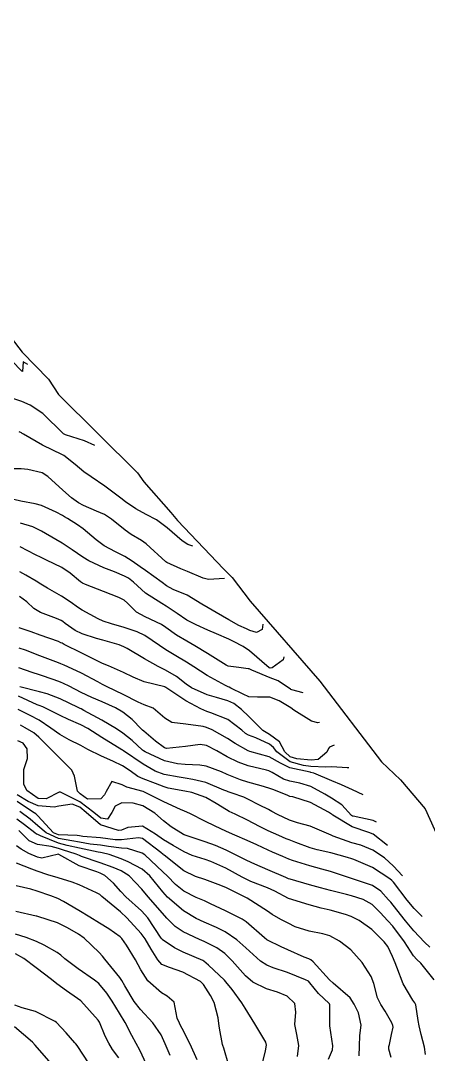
# Model space of a CAD drawing. Header units: metres. Extents: x 307586 to 320046, y 7427249 to 7434250.
# Drawn here: x 319228.8 to 319267.7, y 7429800.1 to 7429898.7 of the extents above; entities that cross this region are included whole.
import ezdxf

# ---------------------------------------------------------------- set-up
doc = ezdxf.new("R2010")
doc.units = ezdxf.units.M
doc.header["$MEASUREMENT"] = 0
for name, color, linetype in [('Area', 45, 'Continuous'), ('Curvas de Nivel 1m', 11, 'Continuous'), ('Curvas de Nivel 5m', 15, 'Continuous')]:
    doc.layers.add(name, color=color, linetype=linetype)

msp = doc.modelspace()

# ---------------------------------------------------------------- linework, layer by layer
at = {"layer": 'Area'}
msp.add_polyline3d([(319198.196, 7429901.469, 830.587), (319201.947, 7429897.785, 836.727), (319208.601, 7429890.485, 831.378), (319213.516, 7429884.526, 832.298), (319218.595, 7429878.746, 832.937), (319219.385, 7429878.12, 833.227), (319221.855, 7429875.197, 836.197), (319222.056, 7429874.978, 836.437), (319224.979, 7429872.246, 842.437), (319228.98, 7429867.066, 849.148), (319231.48, 7429864.477, 839.768), (319232.46, 7429863.022, 841.338), (319239.992, 7429855.529, 841.968), (319240.594, 7429854.666, 842.338), (319243.169, 7429851.754, 843.188), (319243.799, 7429850.991, 843.408), (319248.197, 7429846.365, 836.297), (319249.037, 7429845.554, 837.238), (319250.752, 7429843.293, 828.448), (319257.38, 7429835.652, 826.218), (319263.287, 7429827.954, 822.958), (319265.083, 7429826.244, 824.007), (319267.45, 7429823.473, 821.969), (319275.566, 7429805.52, 817.819)], dxfattribs=at)
at = {"layer": 'Curvas de Nivel 1m', "flags": 128}
for points, elevation in [([(319229.513, 7429865.87), (319229.06, 7429866.137), (319229.007, 7429865.215), (319228.962, 7429865.23), (319227.013, 7429867.25), (319225.026, 7429868.116), (319223.518, 7429869.295), (319223.049, 7429869.865), (319221.995, 7429871.311), (319221.073, 7429872.347), (319220.577, 7429872.827), (319219.942, 7429873.337), (319219.094, 7429874.096), (319218.07, 7429875.36), (319217.126, 7429876.667), (319216.768, 7429877.014), (319216.406, 7429877.381), (319216.093, 7429878.442), (319215.833, 7429879.39), (319215.543, 7429881.03)], 833), ([(319235.913, 7429858.14), (319234.915, 7429858.599), (319233.112, 7429859.177), (319232.924, 7429859.267), (319230.943, 7429861.2), (319229.734, 7429862.002), (319228.954, 7429862.334), (319227.274, 7429862.933)], 832), ([(319245.283, 7429848.54), (319244.798, 7429848.7), (319244.245, 7429849.038), (319242.815, 7429850.304), (319241.803, 7429851.07), (319240.828, 7429851.576), (319239.833, 7429852.096), (319238.84, 7429852.771), (319238.39, 7429853.115), (319236.86, 7429854.281), (319235.56, 7429855.143), (319234.878, 7429855.626), (319234.044, 7429856.322), (319232.966, 7429857.179), (319232.894, 7429857.219), (319232.824, 7429857.251), (319230.908, 7429858.184), (319229.097, 7429859.227), (319228.991, 7429859.297), (319228.924, 7429859.341), (319228.701, 7429859.457)], 831), ([(319251.943, 7429841.09), (319251.883, 7429840.589), (319251.359, 7429840.291), (319250.698, 7429840.504), (319250.383, 7429840.648), (319249.663, 7429840.976), (319248.711, 7429841.498), (319247.499, 7429842.224), (319246.728, 7429842.665), (319246.142, 7429843.016), (319244.736, 7429843.872), (319243.382, 7429844.411), (319242.749, 7429844.773), (319242.346, 7429845.064), (319240.764, 7429846.218), (319240.255, 7429846.575), (319239.486, 7429847.099), (319238.78, 7429847.557), (319237.902, 7429848.003), (319236.795, 7429848.585), (319236.044, 7429849.138), (319234.813, 7429850.184), (319234.245, 7429850.586), (319233.311, 7429851.173), (319233.004, 7429851.356), (319232.826, 7429851.46), (319232.239, 7429851.776), (319230.835, 7429852.427), (319230.216, 7429852.588), (319228.839, 7429852.822), (319227.098, 7429853.247)], 829), ([(319253.963, 7429837.97), (319253.883, 7429837.703), (319252.834, 7429836.937), (319252.653, 7429836.911), (319252.569, 7429836.941), (319250.677, 7429838.547), (319250.067, 7429838.969), (319249.16, 7429839.455), (319248.69, 7429839.677), (319247.52, 7429840.176), (319246.698, 7429840.514), (319245.577, 7429841.021), (319244.708, 7429841.495), (319243.783, 7429842.113), (319242.721, 7429842.825), (319242.294, 7429843.064), (319240.737, 7429844.05), (319239.594, 7429845.097), (319239.127, 7429845.475), (319238.759, 7429845.681), (319237.793, 7429846.09), (319236.766, 7429846.478), (319235.354, 7429847.144), (319234.778, 7429847.488), (319233.748, 7429848.206), (319232.798, 7429848.836), (319232.189, 7429849.186), (319230.811, 7429849.989), (319229.998, 7429850.395), (319228.818, 7429850.746)], 828), ([(319255.813, 7429834.54), (319254.701, 7429834.84), (319254.633, 7429834.876), (319254.61, 7429834.887), (319254.584, 7429834.911), (319253.416, 7429835.704), (319252.643, 7429835.978), (319250.888, 7429836.721), (319250.652, 7429836.828), (319250.542, 7429836.852), (319249.646, 7429836.975), (319248.655, 7429837.108), (319248.446, 7429837.202), (319246.672, 7429838.297), (319245.469, 7429839.022), (319244.687, 7429839.465), (319243.714, 7429840.065), (319242.7, 7429840.796), (319242.273, 7429841.064), (319240.71, 7429841.794), (319239.881, 7429842.259), (319239.019, 7429843.106), (319238.727, 7429843.381), (319238.204, 7429843.642), (319236.739, 7429844.209), (319235.016, 7429844.88), (319234.751, 7429845.002), (319234.534, 7429845.153), (319233.548, 7429845.955), (319232.766, 7429846.495), (319231.307, 7429847.195), (319230.777, 7429847.446), (319230.266, 7429847.723), (319228.792, 7429848.483)], 827), ([(319257.373, 7429831.72), (319257.202, 7429831.676), (319256.597, 7429831.833), (319254.916, 7429832.907), (319254.615, 7429833.11), (319253.494, 7429833.799), (319252.625, 7429834.134), (319251.444, 7429834.132), (319250.625, 7429834.179), (319250.064, 7429834.405), (319248.903, 7429834.986), (319248.725, 7429835.08), (319248.634, 7429835.126), (319248.391, 7429835.237), (319246.645, 7429836.19), (319245.352, 7429837.023), (319244.66, 7429837.469), (319243.641, 7429838.073), (319242.677, 7429838.661), (319242.077, 7429839.066), (319240.692, 7429840.004), (319239.968, 7429840.364), (319238.7, 7429840.782), (319237.518, 7429841.122), (319236.706, 7429841.397), (319236.245, 7429841.597), (319234.716, 7429842.42), (319234.274, 7429842.712), (319233.64, 7429843.166), (319232.732, 7429843.77), (319231.408, 7429844.528), (319230.749, 7429844.911), (319230.3, 7429845.207), (319229.327, 7429845.79), (319228.762, 7429846.093)], 826), ([(319260.173, 7429827.4), (319260, 7429827.389), (319258.542, 7429827.493), (319257.958, 7429827.459), (319256.543, 7429827.533), (319255.831, 7429827.61), (319254.549, 7429827.971), (319253.299, 7429828.929), (319252.968, 7429829.335), (319252.57, 7429829.64), (319251.291, 7429830.238), (319250.579, 7429830.52), (319250.286, 7429830.671), (319249.948, 7429830.97), (319248.598, 7429832.017), (319246.979, 7429832.626), (319246.6, 7429832.752), (319246.03, 7429833.016), (319244.614, 7429833.793), (319242.68, 7429835.059), (319242.654, 7429835.08), (319242.633, 7429835.091), (319242.587, 7429835.106), (319240.638, 7429835.61), (319239.579, 7429836.033), (319238.647, 7429836.498), (319237.209, 7429837.124), (319236.656, 7429837.347), (319236.264, 7429837.529), (319234.671, 7429838.348), (319232.999, 7429839.175), (319232.789, 7429839.283), (319232.684, 7429839.331), (319232.438, 7429839.43), (319230.691, 7429840.044), (319229.849, 7429840.367), (319228.698, 7429840.745)], 824), ([(319261.523, 7429824.8), (319260.517, 7429825.288), (319259.447, 7429825.781), (319258.526, 7429826.164), (319256.816, 7429826.887), (319256.534, 7429826.953), (319256.461, 7429826.963), (319254.54, 7429827.386), (319253.644, 7429827.826), (319252.555, 7429828.441), (319250.699, 7429828.959), (319250.563, 7429829.005), (319249.294, 7429829.703), (319248.575, 7429830.184), (319247.113, 7429831.005), (319246.585, 7429831.234), (319246.249, 7429831.35), (319244.588, 7429831.571), (319243.27, 7429831.73), (319242.594, 7429832.136), (319241.488, 7429833.071), (319240.608, 7429833.415), (319240.038, 7429833.662), (319238.622, 7429834.404), (319237.1, 7429835.125), (319236.635, 7429835.348), (319236.187, 7429835.585), (319234.646, 7429836.418), (319234.152, 7429836.662), (319232.984, 7429837.175), (319232.655, 7429837.313), (319232.437, 7429837.401), (319230.666, 7429838.093), (319229.285, 7429838.609), (319228.677, 7429838.81)], 823), ([(319262.793, 7429822.2), (319262.486, 7429822.366), (319260.566, 7429822.765), (319260.492, 7429822.788), (319260.427, 7429822.841), (319259.503, 7429823.855), (319258.509, 7429824.499), (319257.876, 7429824.876), (319256.52, 7429825.625), (319255.496, 7429825.928), (319254.525, 7429826.108), (319253.926, 7429826.318), (319252.85, 7429826.935), (319252.535, 7429827.101), (319252.31, 7429827.168), (319250.542, 7429827.581), (319249.592, 7429827.93), (319248.555, 7429828.437), (319247.563, 7429829), (319246.568, 7429829.513), (319245.962, 7429829.623), (319244.567, 7429829.437), (319242.759, 7429829.251), (319242.565, 7429829.307), (319241.703, 7429829.937), (319240.581, 7429830.88), (319240.472, 7429830.972), (319240.357, 7429831.083), (319239.488, 7429831.992), (319238.599, 7429832.71), (319237.876, 7429833.117), (319236.611, 7429833.687), (319235.641, 7429834.117), (319234.624, 7429834.589), (319233.451, 7429835.168), (319232.91, 7429835.451), (319232.637, 7429835.573), (319232.024, 7429835.801), (319230.644, 7429836.277), (319229.938, 7429836.502), (319228.65, 7429836.942)], 822), ([(319263.863, 7429819.99), (319262.466, 7429821.048), (319262.075, 7429821.218), (319260.477, 7429821.759), (319258.625, 7429822.868), (319258.551, 7429822.926), (319258.494, 7429822.968), (319258.204, 7429823.164), (319256.505, 7429824.098), (319254.804, 7429824.613), (319254.511, 7429824.671), (319254.341, 7429824.743), (319253.949, 7429824.918), (319252.901, 7429825.318), (319252.518, 7429825.463), (319251.792, 7429825.675), (319250.524, 7429826.019), (319249.81, 7429826.255), (319248.531, 7429826.768), (319248.007, 7429826.995), (319246.541, 7429827.545), (319245.926, 7429827.633), (319244.543, 7429827.719), (319243.814, 7429827.771), (319242.548, 7429828.056), (319240.711, 7429828.928), (319240.562, 7429829.016), (319240.478, 7429829.081), (319239.478, 7429830.003), (319238.579, 7429830.711), (319237.976, 7429831.116), (319236.591, 7429831.954), (319234.876, 7429832.872), (319234.602, 7429833.009), (319234.508, 7429833.057), (319234.329, 7429833.154), (319232.615, 7429833.984), (319231.377, 7429834.437), (319230.625, 7429834.649), (319228.742, 7429835.117)], 821), ([(319267.153, 7429813.19), (319266.385, 7429813.975), (319265.722, 7429814.777), (319264.41, 7429816.476), (319264.263, 7429816.643), (319264.084, 7429816.795), (319262.429, 7429817.892), (319260.624, 7429818.655), (319260.441, 7429818.713), (319260.028, 7429818.844), (319258.447, 7429819.276), (319257.141, 7429819.571), (319256.452, 7429819.767), (319255.087, 7429820.273), (319254.459, 7429820.513), (319254.174, 7429820.629), (319253.463, 7429820.925), (319252.469, 7429821.374), (319251.626, 7429821.798), (319250.484, 7429822.384), (319249.296, 7429822.978), (319248.747, 7429823.237), (319248.497, 7429823.375), (319247.503, 7429824), (319246.506, 7429824.551), (319245.174, 7429825.023), (319244.514, 7429825.171), (319242.929, 7429825.465), (319242.518, 7429825.575), (319241.696, 7429825.894), (319240.526, 7429826.353), (319240.019, 7429826.579), (319239.277, 7429827.099), (319238.54, 7429827.589), (319237.638, 7429828.027), (319236.553, 7429828.497), (319235.256, 7429829.143), (319234.567, 7429829.52), (319233.467, 7429830.062), (319232.577, 7429830.563), (319231.718, 7429831.189), (319230.59, 7429831.93), (319229.756, 7429832.374), (319228.6, 7429832.942)], 819), ([(319267.885, 7429810.293), (319267.388, 7429810.754), (319266.359, 7429811.843), (319265.578, 7429812.778), (319264.388, 7429814.287), (319264.156, 7429814.559), (319263.957, 7429814.797), (319263.211, 7429815.617), (319262.406, 7429816.162), (319260.413, 7429816.84), (319258.422, 7429817.488), (319257.587, 7429817.711), (319256.43, 7429818.028), (319254.781, 7429818.563), (319254.44, 7429818.683), (319253.865, 7429818.919), (319252.861, 7429819.348), (319252.449, 7429819.529), (319251.365, 7429820.039), (319250.458, 7429820.449), (319249.271, 7429820.972), (319248.468, 7429821.326), (319247.322, 7429821.848), (319246.475, 7429822.255), (319244.987, 7429823.025), (319244.486, 7429823.264), (319244.099, 7429823.426), (319242.499, 7429824.157), (319240.651, 7429825.079), (319240.513, 7429825.129), (319238.97, 7429825.556), (319238.519, 7429825.76), (319237.551, 7429826.091), (319236.997, 7429825.125), (319236.823, 7429824.812), (319236.502, 7429824.432), (319235.23, 7429824.415), (319234.509, 7429824.897), (319234.257, 7429825.154), (319233.98, 7429826.611), (319233.726, 7429827.162), (319232.55, 7429828.34), (319231.686, 7429829.189), (319230.574, 7429830.31), (319230.091, 7429830.72), (319229.271, 7429831.22), (319228.81, 7429831.451)], 818), ([(319268.299, 7429807.171), (319267.038, 7429808.759), (319266.649, 7429809.088), (319266.33, 7429809.443), (319265.471, 7429810.779), (319264.365, 7429812.278), (319263.895, 7429812.797), (319263.156, 7429813.583), (319262.388, 7429814.337), (319261.515, 7429814.829), (319260.396, 7429815.189), (319259.924, 7429815.319), (319258.401, 7429815.688), (319257.459, 7429815.93), (319256.406, 7429816.228), (319254.565, 7429816.755), (319254.412, 7429816.804), (319254.337, 7429816.836), (319254.15, 7429816.914), (319252.424, 7429817.651), (319251.196, 7429818.188), (319250.437, 7429818.549), (319249.59, 7429818.969), (319248.448, 7429819.522), (319247.422, 7429819.965), (319246.456, 7429820.321), (319244.535, 7429820.957), (319244.462, 7429820.983), (319244.43, 7429820.998), (319244.365, 7429821.031), (319243.196, 7429821.775), (319242.476, 7429822.343), (319241.626, 7429823.069), (319240.493, 7429823.75), (319239.559, 7429824.032), (319238.497, 7429824.066), (319237.86, 7429823.749), (319237.531, 7429823.12), (319237.11, 7429822.49), (319236.478, 7429822.599), (319235.818, 7429823.137), (319234.498, 7429824.16), (319232.628, 7429825.062), (319232.511, 7429825.06), (319231.274, 7429824.42), (319230.502, 7429824.474), (319229.426, 7429825.216), (319229.132, 7429825.834), (319229.139, 7429827.221), (319229.482, 7429828.283), (319229.469, 7429829.216), (319229.075, 7429829.73), (319228.57, 7429829.979)], 817), ([(319267.489, 7429800.024), (319267.375, 7429800.753), (319267.046, 7429801.953), (319266.857, 7429802.761), (319266.786, 7429803.29), (319266.563, 7429804.766), (319266.468, 7429804.96), (319266.277, 7429805.224), (319265.352, 7429806.779), (319264.735, 7429808.368), (319264.582, 7429808.787), (319264.329, 7429809.379), (319263.872, 7429810.331), (319263.545, 7429810.802), (319262.36, 7429811.965), (319261.151, 7429812.832), (319260.377, 7429813.205), (319259.83, 7429813.394), (319258.382, 7429813.805), (319257.525, 7429814.013), (319256.387, 7429814.308), (319254.393, 7429814.91), (319253.106, 7429815.636), (319252.403, 7429815.947), (319250.807, 7429816.558), (319250.411, 7429816.73), (319249.979, 7429816.964), (319248.425, 7429817.815), (319246.99, 7429818.446), (319246.437, 7429818.64), (319245.208, 7429819.022), (319244.446, 7429819.364), (319243.384, 7429819.977), (319242.457, 7429820.506), (319241.713, 7429821.067), (319240.47, 7429821.813), (319239.077, 7429821.709), (319238.466, 7429821.443), (319238.178, 7429821.401), (319236.471, 7429821.937), (319235.087, 7429823.144), (319234.49, 7429823.632), (319233.738, 7429823.917), (319232.491, 7429823.735), (319232.031, 7429823.643), (319230.492, 7429823.78), (319229.541, 7429824.171), (319228.507, 7429824.82)], 816), ([(319261.131, 7429799.913), (319261.164, 7429800.831), (319261.219, 7429801.85), (319261.32, 7429802.829), (319261.072, 7429804.025), (319260.682, 7429804.836), (319260.279, 7429805.438), (319258.653, 7429806.856), (319258.298, 7429807.178), (319256.744, 7429808.884), (319256.516, 7429809.078), (319256.326, 7429809.166), (319255.887, 7429809.334), (319254.334, 7429810.021), (319253.714, 7429810.296), (319252.399, 7429810.939), (319252.343, 7429810.973), (319252.105, 7429811.184), (319250.369, 7429812.708), (319249.988, 7429812.964), (319248.374, 7429813.748), (319246.959, 7429814.427), (319246.388, 7429814.687), (319245.579, 7429815.018), (319244.399, 7429815.609), (319243.614, 7429816.251), (319242.849, 7429817.053), (319242.419, 7429817.475), (319240.694, 7429819.077), (319240.445, 7429819.248), (319239.036, 7429819.681), (319238.449, 7429819.74), (319237.224, 7429819.895), (319236.452, 7429820.002), (319235.481, 7429820.112), (319234.455, 7429820.314), (319233.72, 7429820.425), (319232.457, 7429820.635), (319231.264, 7429821.192), (319230.469, 7429821.854), (319229.745, 7429822.48), (319228.768, 7429823.226)], 814), ([(319258.21, 7429799.607), (319258.603, 7429800.472), (319258.636, 7429800.856), (319258.35, 7429802.76), (319258.345, 7429802.859), (319258.349, 7429804.782), (319258.325, 7429804.859), (319258.273, 7429804.918), (319257.254, 7429805.847), (319256.426, 7429806.888), (319256.295, 7429807.022), (319256.026, 7429807.164), (319254.307, 7429807.858), (319252.931, 7429808.313), (319252.317, 7429808.547), (319251.728, 7429808.946), (319250.336, 7429810.22), (319249.478, 7429810.969), (319248.351, 7429811.751), (319247.531, 7429812.169), (319246.36, 7429812.676), (319245.577, 7429813.018), (319244.373, 7429813.732), (319242.865, 7429815.053), (319242.63, 7429815.291), (319242.398, 7429815.562), (319241.163, 7429817.072), (319240.422, 7429817.715), (319239.102, 7429818.424), (319238.437, 7429818.712), (319237.273, 7429819.118), (319236.599, 7429819.283), (319236.445, 7429819.306), (319236.243, 7429819.334), (319234.449, 7429819.732), (319233.262, 7429819.979), (319232.453, 7429820.196), (319230.741, 7429820.917), (319230.461, 7429821.021), (319230.334, 7429821.074), (319230.176, 7429821.204), (319229.2, 7429821.949), (319228.476, 7429822.5)], 813), ([(319255.272, 7429799.84), (319255.399, 7429800.898), (319255.182, 7429801.957), (319254.994, 7429802.903), (319255.096, 7429804.071), (319255.009, 7429804.903), (319254.28, 7429805.591), (319253.335, 7429805.976), (319252.287, 7429806.312), (319251.007, 7429806.953), (319250.302, 7429807.544), (319249.03, 7429808.973), (319248.33, 7429809.681), (319247.568, 7429810.224), (319246.341, 7429810.824), (319245.903, 7429811.014), (319244.35, 7429811.733), (319243.569, 7429812.256), (319242.781, 7429813.054), (319242.37, 7429813.513), (319241.008, 7429815.074), (319240.4, 7429815.824), (319239.193, 7429817.092), (319238.42, 7429817.563), (319237.653, 7429817.883), (319236.431, 7429818.339), (319234.643, 7429818.945), (319234.441, 7429819.024), (319234.132, 7429819.155), (319232.837, 7429819.564), (319232.448, 7429819.685), (319231.749, 7429819.888), (319230.452, 7429820.081), (319229.66, 7429820.413), (319228.852, 7429821.224), (319228.649, 7429821.412)], 812), ([(319251.929, 7429799.219), (319252.217, 7429800.386), (319252.293, 7429800.939), (319252.227, 7429801.212), (319251.196, 7429802.951), (319250.265, 7429804.458), (319249.942, 7429804.963), (319249.02, 7429806.239), (319248.426, 7429806.979), (319248.295, 7429807.127), (319246.766, 7429808.553), (319246.322, 7429808.95), (319246.235, 7429809.011), (319244.331, 7429809.812), (319243.503, 7429810.211), (319242.343, 7429811.022), (319242.312, 7429811.06), (319242.253, 7429811.152), (319240.965, 7429813.074), (319240.373, 7429813.74), (319238.873, 7429815.095), (319238.398, 7429815.593), (319237.698, 7429816.402), (319236.87, 7429817.123), (319236.416, 7429817.352), (319236.097, 7429817.454), (319234.426, 7429818.053), (319232.485, 7429819.137), (319232.442, 7429819.148), (319230.859, 7429818.774), (319230.438, 7429818.852), (319229.621, 7429819.208), (319228.869, 7429819.638), (319228.45, 7429819.936)], 811), ([(319245.692, 7429799.532), (319245.006, 7429801.022), (319244.238, 7429802.53), (319244.071, 7429802.862), (319243.985, 7429803.034), (319243.786, 7429803.501), (319243.474, 7429805.042), (319242.829, 7429805.602), (319242.281, 7429805.91), (319240.982, 7429807.073), (319240.308, 7429808.116), (319239.81, 7429809.085), (319238.948, 7429810.482), (319238.498, 7429811.098), (319238.344, 7429811.255), (319237.251, 7429812.016), (319236.357, 7429812.584), (319235.44, 7429813.139), (319234.372, 7429813.768), (319232.918, 7429814.639), (319232.389, 7429814.922), (319231.727, 7429815.187), (319230.397, 7429815.63), (319229.807, 7429815.798), (319228.402, 7429816.122)], 809), ([(319243.12, 7429799.954), (319242.627, 7429801.054), (319242.506, 7429801.336), (319242.231, 7429801.914), (319241.451, 7429803.068), (319240.262, 7429804.332), (319239.66, 7429805.086), (319238.779, 7429806.605), (319238.5, 7429807.098), (319238.297, 7429807.391), (319236.871, 7429809.122), (319236.633, 7429809.432), (319236.329, 7429809.771), (319234.882, 7429811.145), (319234.347, 7429811.533), (319233.321, 7429812.134), (319232.357, 7429812.607), (319230.475, 7429813.199), (319230.363, 7429813.224), (319230.33, 7429813.234), (319228.37, 7429813.682)], 808), ([(319240.857, 7429799.073), (319240.217, 7429800.458), (319239.861, 7429801.084), (319239.46, 7429801.858), (319238.799, 7429803.094), (319238.256, 7429803.977), (319237.56, 7429805.111), (319237.054, 7429805.892), (319236.29, 7429806.798), (319235.893, 7429807.134), (319234.309, 7429808.211), (319233.046, 7429809.169), (319232.668, 7429809.516), (319232.329, 7429809.779), (319231.071, 7429810.457), (319230.339, 7429810.823), (319229.357, 7429811.21), (319228.346, 7429811.519)], 807), ([(319238.209, 7429799.706), (319237.61, 7429800.502), (319237.237, 7429801.115), (319236.908, 7429801.798), (319236.349, 7429803.128), (319236.246, 7429803.31), (319234.578, 7429805.147), (319234.275, 7429805.391), (319233.216, 7429806.1), (319232.289, 7429806.782), (319231.771, 7429807.185), (319230.31, 7429808.318), (319229.14, 7429809.212), (319228.327, 7429809.635)], 806), ([(319231.737, 7429799.185), (319230.22, 7429800.933), (319229.954, 7429801.203), (319228.237, 7429802.668)], 804)]:
    msp.add_lwpolyline(points, dxfattribs=dict(at, elevation=elevation))
at = {"layer": 'Curvas de Nivel 5m', "flags": 128}
for points, elevation in [([(319248.293, 7429845.46), (319246.757, 7429845.371), (319246.269, 7429845.503), (319244.764, 7429846.138), (319244.11, 7429846.384), (319242.772, 7429846.995), (319242.682, 7429847.061), (319240.798, 7429848.771), (319240.365, 7429849.087), (319239.378, 7429849.671), (319238.812, 7429850.065), (319237.5, 7429851.123), (319236.827, 7429851.559), (319236.071, 7429851.897), (319234.836, 7429852.423), (319234.36, 7429852.679), (319233.677, 7429853.167), (319232.854, 7429853.901), (319231.429, 7429855.194), (319230.876, 7429855.526), (319229.514, 7429855.855), (319228.88, 7429855.916), (319228.207, 7429855.909)], 830), ([(319258.773, 7429829.56), (319258.319, 7429829.373), (319258.206, 7429829.234), (319258.068, 7429828.875), (319257.246, 7429828.19), (319256.552, 7429828.133), (319255.2, 7429828.257), (319254.556, 7429828.435), (319254.058, 7429828.918), (319253.528, 7429829.881), (319252.579, 7429830.566), (319251.941, 7429830.946), (319250.603, 7429832.291), (319249.922, 7429832.97), (319249.17, 7429833.534), (319248.621, 7429833.79), (319247.533, 7429834.092), (319246.623, 7429834.355), (319245.14, 7429835.025), (319244.636, 7429835.378), (319243.713, 7429836.114), (319242.65, 7429836.723), (319241.952, 7429837.067), (319240.664, 7429837.791), (319239.014, 7429838.769), (319238.68, 7429838.944), (319238.244, 7429839.114), (319236.687, 7429839.563), (319236.083, 7429839.742), (319234.693, 7429840.193), (319234.04, 7429840.504), (319233.091, 7429841.174), (319232.875, 7429841.348), (319232.706, 7429841.452), (319232.253, 7429841.639), (319230.713, 7429842.226), (319230.098, 7429842.59), (319229.424, 7429843.219), (319228.731, 7429843.746)], 825), ([(319265.273, 7429817.08), (319264.431, 7429818.013), (319263.568, 7429818.803), (319262.45, 7429819.55), (319261.287, 7429819.999), (319260.457, 7429820.239), (319258.66, 7429820.858), (319258.464, 7429820.951), (319258.257, 7429821.072), (319256.477, 7429821.838), (319255.251, 7429822.133), (319254.485, 7429822.387), (319253.359, 7429822.927), (319252.798, 7429823.237), (319252.498, 7429823.4), (319251.618, 7429823.833), (319250.507, 7429824.408), (319250.124, 7429824.58), (319249.02, 7429824.982), (319248.633, 7429825.107), (319248.515, 7429825.15), (319248.236, 7429825.273), (319246.523, 7429825.981), (319245.266, 7429826.283), (319244.527, 7429826.406), (319243.978, 7429826.489), (319242.53, 7429826.756), (319241.685, 7429827.068), (319240.543, 7429827.732), (319238.651, 7429829.019), (319238.562, 7429829.075), (319238.502, 7429829.111), (319236.574, 7429830.277), (319235.26, 7429831.143), (319234.586, 7429831.495), (319233.412, 7429831.988), (319232.595, 7429832.391), (319230.962, 7429833.196), (319230.605, 7429833.327), (319230.419, 7429833.389), (319228.618, 7429834.217)], 820), ([(319264.213, 7429799.76), (319263.974, 7429800.547), (319263.99, 7429800.793), (319264.036, 7429800.983), (319264.24, 7429801.948), (319264.38, 7429802.66), (319264.358, 7429802.789), (319264.255, 7429803.045), (319263.64, 7429804.173), (319263.212, 7429804.806), (319262.9, 7429805.431), (319262.534, 7429806.816), (319262.303, 7429807.477), (319261.43, 7429808.829), (319260.335, 7429810.018), (319259.274, 7429810.851), (319258.35, 7429811.349), (319257.67, 7429811.554), (319256.356, 7429811.791), (319255.046, 7429812.22), (319254.368, 7429812.559), (319253.676, 7429812.92), (319252.84, 7429813.395), (319252.381, 7429813.702), (319250.469, 7429814.959), (319250.393, 7429815.001), (319250.322, 7429815.032), (319248.403, 7429815.961), (319247.689, 7429816.274), (319246.41, 7429816.741), (319245.53, 7429817.019), (319244.421, 7429817.568), (319242.53, 7429819.059), (319242.479, 7429819.095), (319242.444, 7429819.12), (319242.2, 7429819.308), (319240.459, 7429820.652), (319240.097, 7429820.722), (319238.457, 7429820.508), (319237.865, 7429820.524), (319236.459, 7429820.702), (319234.76, 7429820.847), (319234.46, 7429820.9), (319234.228, 7429820.921), (319232.461, 7429820.985), (319231.982, 7429821.185), (319230.479, 7429822.8), (319230.277, 7429822.999), (319229.966, 7429823.208), (319228.497, 7429824.19)], 815), ([(319248.692, 7429798.975), (319248.22, 7429800.656), (319248.132, 7429800.892), (319248.103, 7429800.982), (319247.808, 7429802.556), (319247.76, 7429802.987), (319247.693, 7429803.547), (319247.316, 7429804.994), (319246.957, 7429805.677), (319246.29, 7429806.72), (319245.989, 7429807.013), (319244.306, 7429807.899), (319243.025, 7429808.337), (319242.316, 7429808.618), (319241.914, 7429809.064), (319241.302, 7429810.101), (319240.716, 7429811.076), (319240.348, 7429811.59), (319238.984, 7429813.094), (319238.371, 7429813.647), (319236.593, 7429815.127), (319236.489, 7429815.224), (319236.395, 7429815.303), (319236.058, 7429815.472), (319234.404, 7429816.229), (319233.743, 7429816.497), (319232.41, 7429816.9), (319231.431, 7429817.19), (319230.418, 7429817.534), (319229.904, 7429817.722), (319228.429, 7429818.309)], 810), ([(319235.369, 7429799.138), (319234.22, 7429800.897), (319234.113, 7429801.043), (319234.014, 7429801.153), (319233.167, 7429802.1), (319232.242, 7429803.094), (319232.133, 7429803.181), (319230.257, 7429804.152), (319228.992, 7429804.483), (319228.266, 7429804.73)], 805)]:
    msp.add_lwpolyline(points, dxfattribs=dict(at, elevation=elevation))

doc.saveas('drawing.dxf')
